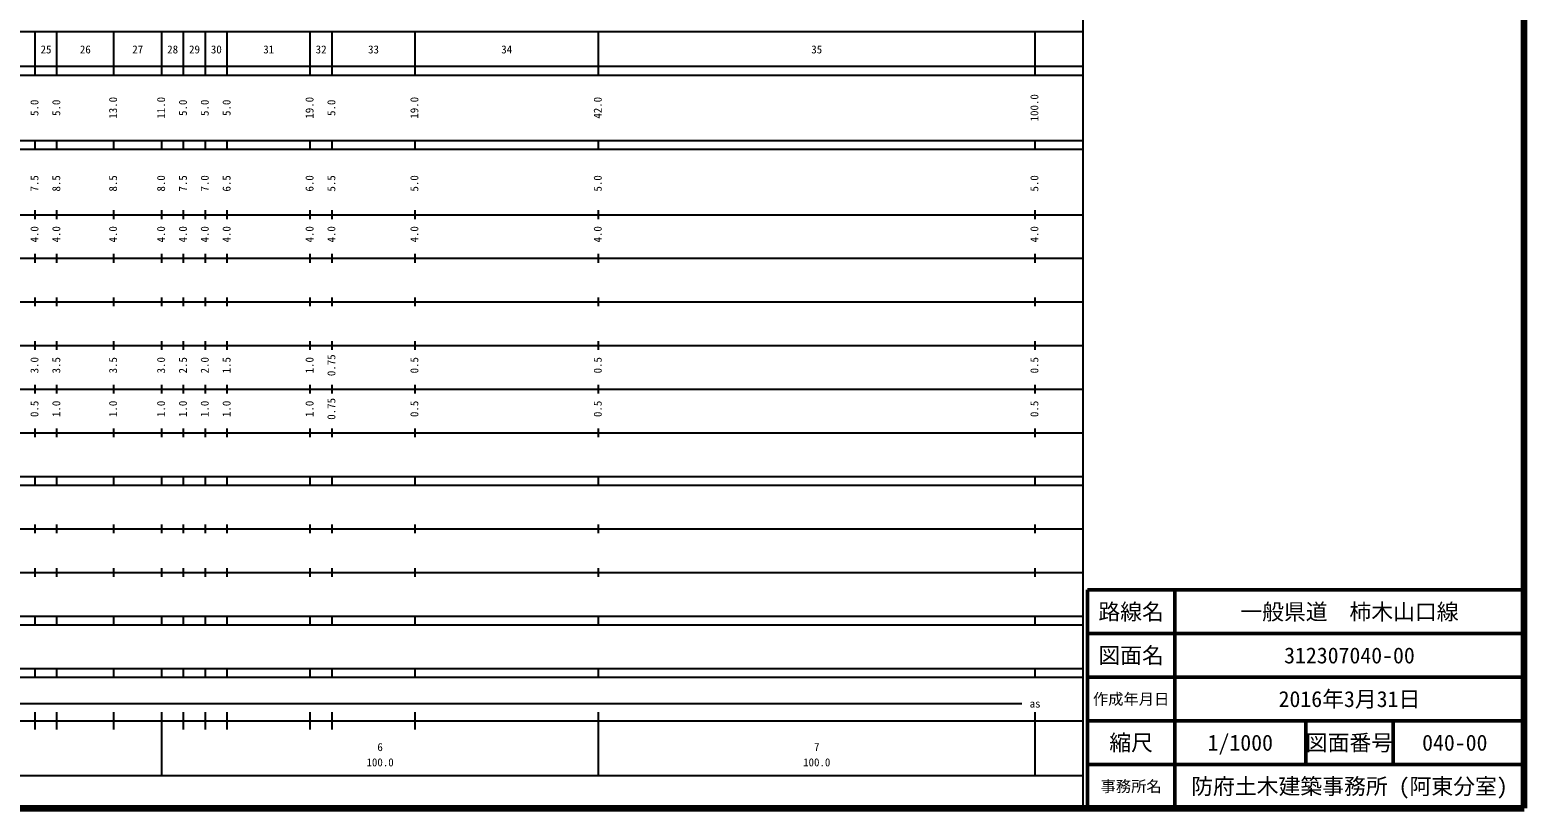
# Model space of a CAD drawing. Units: millimetres on the paper. Extents: x 40 to 680, y 20 to 380.
# Drawn here: x 337.8 to 680, y 20 to 198.4 of the extents above; entities that cross this region are included whole.
import ezdxf
from ezdxf.enums import TextEntityAlignment as Align

# ---------------------------------------------------------------- set-up
doc = ezdxf.new("R2010")
doc.units = ezdxf.units.MM
for name, color, linetype, lineweight in [('M-TTL', 2, 'Continuous', 140), ('M-TTL-BAND', 7, 'Continuous', 25), ('M-TTL-FRAM', 2, 'Continuous', 50), ('M-TTL-LINE', 7, 'Continuous', 50)]:
    doc.layers.add(name, color=color, linetype=linetype, lineweight=lineweight)
doc.layers.add('M-TTL-TXT', color=7, linetype='Continuous')
doc.styles.add('ＭＳ ゴシック', font='')
doc.styles.get('ＭＳ ゴシック').set_extended_font_data('MS Gothic')

msp = doc.modelspace()

# ---------------------------------------------------------------- linework, layer by layer
at = {"layer": 'M-TTL'}
for p, q in [((680, 20), (680, 380)), ((40, 20), (680, 20))]:
    msp.add_line(p, q, dxfattribs=at)
at = {"layer": 'M-TTL-BAND'}
for p, q in [((579, 20), (579, 370)), ((68, 198), (579, 198)), ((339, 188), (339, 198)), ((344, 188), (344, 198)), ((357, 188), (357, 198)), ((368, 188), (368, 198)), ((373, 188), (373, 198)), ((378, 188), (378, 198)), ((383, 188), (383, 198)), ((402, 188), (402, 198)), ((407, 188), (407, 198)), ((426, 188), (426, 198)), ((468, 188), (468, 198)), ((568, 188), (568, 198)), ((40, 190), (579, 190)), ((40, 188), (579, 188)), ((40, 173), (579, 173)), ((339, 171), (339, 173)), ((344, 171), (344, 173)), ((357, 171), (357, 173)), ((368, 171), (368, 173)), ((373, 171), (373, 173)), ((378, 171), (378, 173)), ((383, 171), (383, 173)), ((402, 171), (402, 173)), ((407, 171), (407, 173)), ((426, 171), (426, 173)), ((468, 171), (468, 173)), ((568, 171), (568, 173)), ((40, 171), (579, 171)), ((40, 156), (579, 156)), ((339, 155), (339, 157)), ((344, 155), (344, 157)), ((357, 155), (357, 157)), ((368, 155), (368, 157)), ((373, 155), (373, 157)), ((378, 155), (378, 157)), ((383, 155), (383, 157)), ((402, 155), (402, 157)), ((407, 155), (407, 157)), ((426, 155), (426, 157)), ((468, 155), (468, 157)), ((568, 155), (568, 157)), ((46, 146), (579, 146)), ((339, 145), (339, 147)), ((344, 145), (344, 147)), ((357, 145), (357, 147)), ((368, 145), (368, 147)), ((373, 145), (373, 147)), ((378, 145), (378, 147)), ((383, 145), (383, 147)), ((402, 145), (402, 147)), ((407, 145), (407, 147)), ((426, 145), (426, 147)), ((468, 145), (468, 147)), ((568, 145), (568, 147)), ((339, 135), (339, 137)), ((344, 135), (344, 137)), ((357, 135), (357, 137)), ((368, 135), (368, 137)), ((373, 135), (373, 137)), ((378, 135), (378, 137)), ((383, 135), (383, 137)), ((402, 135), (402, 137)), ((407, 135), (407, 137)), ((426, 135), (426, 137)), ((468, 135), (468, 137)), ((568, 135), (568, 137)), ((52, 136), (579, 136)), ((339, 125), (339, 127)), ((344, 125), (344, 127)), ((357, 125), (357, 127)), ((368, 125), (368, 127)), ((373, 125), (373, 127)), ((378, 125), (378, 127)), ((383, 125), (383, 127)), ((402, 125), (402, 127)), ((407, 125), (407, 127)), ((426, 125), (426, 127)), ((468, 125), (468, 127)), ((568, 125), (568, 127)), ((46, 126), (579, 126)), ((339, 115), (339, 117)), ((344, 115), (344, 117)), ((357, 115), (357, 117)), ((368, 115), (368, 117)), ((373, 115), (373, 117)), ((378, 115), (378, 117)), ((383, 115), (383, 117)), ((402, 115), (402, 117)), ((407, 115), (407, 117)), ((426, 115), (426, 117)), ((468, 115), (468, 117)), ((568, 115), (568, 117)), ((52, 116), (579, 116)), ((339, 105), (339, 107)), ((344, 105), (344, 107)), ((357, 105), (357, 107)), ((368, 105), (368, 107)), ((373, 105), (373, 107)), ((378, 105), (378, 107)), ((383, 105), (383, 107)), ((402, 105), (402, 107)), ((407, 105), (407, 107)), ((426, 105), (426, 107)), ((468, 105), (468, 107)), ((568, 105), (568, 107)), ((46, 106), (579, 106)), ((40, 96), (579, 96)), ((339, 94), (339, 96)), ((344, 94), (344, 96)), ((357, 94), (357, 96)), ((368, 94), (368, 96)), ((373, 94), (373, 96)), ((378, 94), (378, 96)), ((383, 94), (383, 96)), ((402, 94), (402, 96)), ((407, 94), (407, 96)), ((426, 94), (426, 96)), ((468, 94), (468, 96)), ((568, 94), (568, 96)), ((40, 94), (579, 94)), ((49, 84), (579, 84)), ((339, 83), (339, 85)), ((344, 83), (344, 85)), ((357, 83), (357, 85)), ((368, 83), (368, 85)), ((373, 83), (373, 85)), ((378, 83), (378, 85)), ((383, 83), (383, 85)), ((402, 83), (402, 85)), ((407, 83), (407, 85)), ((426, 83), (426, 85)), ((468, 83), (468, 85)), ((568, 83), (568, 85)), ((40, 74), (579, 74)), ((339, 73), (339, 75)), ((344, 73), (344, 75)), ((357, 73), (357, 75)), ((368, 73), (368, 75)), ((373, 73), (373, 75)), ((378, 73), (378, 75)), ((383, 73), (383, 75)), ((402, 73), (402, 75)), ((407, 73), (407, 75)), ((426, 73), (426, 75)), ((468, 73), (468, 75)), ((568, 73), (568, 75)), ((40, 64), (579, 64)), ((40, 62), (579, 62)), ((339, 62), (339, 64)), ((344, 62), (344, 64)), ((357, 62), (357, 64)), ((368, 62), (368, 64)), ((373, 62), (373, 64)), ((378, 62), (378, 64)), ((383, 62), (383, 64)), ((402, 62), (402, 64)), ((407, 62), (407, 64)), ((426, 62), (426, 64)), ((468, 62), (468, 64)), ((568, 62), (568, 64)), ((40, 52), (579, 52)), ((339, 50), (339, 52)), ((344, 50), (344, 52)), ((357, 50), (357, 52)), ((368, 50), (368, 52)), ((373, 50), (373, 52)), ((378, 50), (378, 52)), ((383, 50), (383, 52)), ((402, 50), (402, 52)), ((407, 50), (407, 52)), ((426, 50), (426, 52)), ((468, 50), (468, 52)), ((568, 50), (568, 52)), ((40, 50), (579, 50)), ((229.5, 44), (565, 44)), ((339, 38), (339, 42)), ((344, 38), (344, 42)), ((357, 38), (357, 42)), ((368, 27.5), (368, 42)), ((373, 38), (373, 42)), ((378, 38), (378, 42)), ((383, 38), (383, 42)), ((402, 38), (402, 42)), ((407, 38), (407, 42)), ((426, 38), (426, 42)), ((468, 27.5), (468, 42)), ((568, 27.5), (568, 42)), ((40, 40), (579, 40)), ((68, 27.5), (579, 27.5))]:
    msp.add_line(p, q, dxfattribs=at)
at = {"layer": 'M-TTL-FRAM'}
for p, q in [((680, 70), (580, 70)), ((580, 70), (580, 20))]:
    msp.add_line(p, q, dxfattribs=at)
at = {"layer": 'M-TTL-LINE'}
for p, q in [((600, 70), (600, 20)), ((680, 60), (580, 60)), ((680, 50), (580, 50)), ((680, 40), (580, 40)), ((630, 40), (630, 30)), ((650, 40), (650, 30)), ((680, 30), (580, 30))]:
    msp.add_line(p, q, dxfattribs=at)

# ---------------------------------------------------------------- texts
at = {"layer": 'M-TTL-BAND', "style": 'ＭＳ ゴシック'}
for s, p in [('25', (341.5, 192.405)), ('26', (350.5, 192.405)), ('27', (362.5, 192.405)), ('28', (370.5, 192.405)), ('29', (375.5, 192.405)), ('30', (380.5, 192.405)), ('31', (392.5, 192.405)), ('32', (404.5, 192.405)), ('33', (416.5, 192.405)), ('34', (447, 192.405)), ('35', (518, 192.405)), ('as', (568, 42.5)), ('6', (418, 32.523)), ('7', (518, 32.523)), ('100.0', (418, 29.033)), ('100.0', (518, 29.033))]:
    msp.add_text(s, height=1.833, dxfattribs=at).set_placement(p, align=Align.BOTTOM_CENTER)
for s, p in [('5.0', (340.305, 180.5)), ('5.0', (345.305, 180.5)), ('13.0', (358.305, 180.5)), ('11.0', (369.305, 180.5)), ('5.0', (374.305, 180.5)), ('5.0', (379.305, 180.5)), ('5.0', (384.305, 180.5)), ('19.0', (403.305, 180.5)), ('5.0', (408.305, 180.5)), ('19.0', (427.305, 180.5)), ('42.0', (469.305, 180.5)), ('100.0', (569.305, 180.5)), ('7.5', (340.305, 163.174)), ('8.5', (345.305, 163.174)), ('8.5', (358.305, 163.174)), ('8.0', (369.305, 163.174)), ('7.5', (374.305, 163.174)), ('7.0', (379.305, 163.174)), ('6.5', (384.305, 163.174)), ('6.0', (403.305, 163.174)), ('5.5', (408.305, 163.174)), ('5.0', (427.305, 163.174)), ('5.0', (469.305, 163.174)), ('5.0', (569.305, 163.174)), ('4.0', (340.305, 151.5)), ('4.0', (345.305, 151.5)), ('4.0', (358.305, 151.5)), ('4.0', (369.305, 151.5)), ('4.0', (374.305, 151.5)), ('4.0', (379.305, 151.5)), ('4.0', (384.305, 151.5)), ('4.0', (403.305, 151.5)), ('4.0', (408.305, 151.5)), ('4.0', (427.305, 151.5)), ('4.0', (469.305, 151.5)), ('4.0', (569.305, 151.5)), ('3.0', (340.305, 121.5)), ('3.5', (345.305, 121.5)), ('3.5', (358.305, 121.5)), ('3.0', (369.305, 121.5)), ('2.5', (374.305, 121.5)), ('2.0', (379.305, 121.5)), ('1.5', (384.305, 121.5)), ('1.0', (403.305, 121.5)), ('0.75', (408.305, 121.5)), ('0.5', (427.305, 121.5)), ('0.5', (469.305, 121.5)), ('0.5', (569.305, 121.5)), ('0.5', (340.305, 111.5)), ('1.0', (345.305, 111.5)), ('1.0', (358.305, 111.5)), ('1.0', (369.305, 111.5)), ('1.0', (374.305, 111.5)), ('1.0', (379.305, 111.5)), ('1.0', (384.305, 111.5)), ('1.0', (403.305, 111.5)), ('0.75', (408.305, 111.5)), ('0.5', (427.305, 111.5)), ('0.5', (469.305, 111.5)), ('0.5', (569.305, 111.5))]:
    msp.add_text(s, height=1.833, rotation=90, dxfattribs=at).set_placement(p, align=Align.BOTTOM_CENTER)
at = {"layer": 'M-TTL-TXT', "style": 'ＭＳ ゴシック'}
for s, height, p in [('路線名', 3.666, (590, 65)), ('路線名', 3.666, (590, 65)), ('一般県道\u3000柿木山口線', 3.666, (640, 65)), ('図面名', 3.666, (590, 55)), ('図面名', 3.666, (590, 55)), ('312307040-00', 3.666, (640, 55)), ('作成年月日', 2.566, (590, 45)), ('作成年月日', 2.566, (590, 45)), ('2016年3月31日', 3.666, (640, 45)), ('縮尺', 3.666, (590, 35)), ('縮尺', 3.666, (590, 35)), ('1/1000', 3.666, (615, 35)), ('図面番号', 3.666, (640, 35)), ('図面番号', 3.666, (640, 35)), ('040-00', 3.666, (664.125, 35)), ('防府土木建築事務所 (阿東分室)', 3.666, (640, 25)), ('事務所名', 2.566, (590, 25)), ('事務所名', 2.566, (590, 25))]:
    msp.add_text(s, height=height, dxfattribs=at).set_placement(p, align=Align.MIDDLE_CENTER)

doc.saveas('drawing.dxf')
